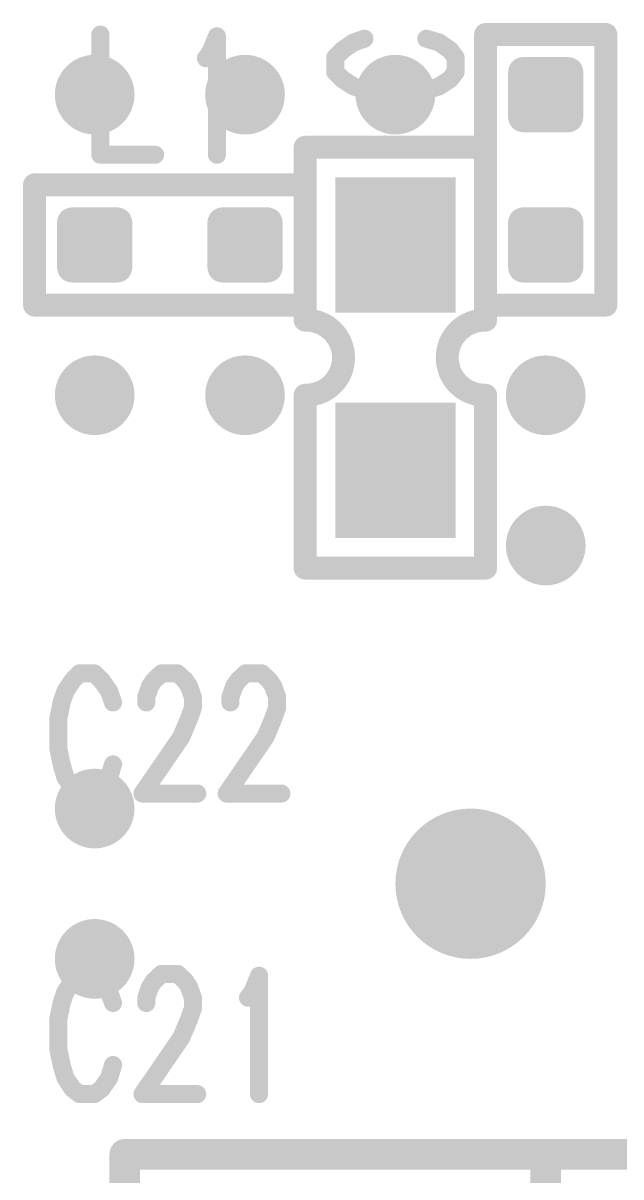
# Model space of a CAD drawing. Extents: x -0.1 to 57.1, y -0.1 to 42.5.
# Drawn here: x 48.52 to 52.5, y 14.55 to 22.23 of the extents above; entities that cross this region are included whole.
import ezdxf

# ---------------------------------------------------------------- set-up
doc = ezdxf.new("R2010")
doc.units = 0
doc.header["$MEASUREMENT"] = 0
doc.layers.get('0').update_dxf_attribs({"linetype": 'CONTINUOUS'})
doc.layers.add('02_ASSY1_GBR', color=7, linetype='CONTINUOUS')

# ---------------------------------------------------------------- blocks, each defined once
blk = doc.blocks.new('RECTANGLE_136')
blk.add_solid([(0.4, 0.45), (0.4, -0.45), (-0.4, 0.45), (-0.4, -0.45)])
blk = doc.blocks.new('ROUND_181')
at = {"const_width": 0.5}
blk.add_lwpolyline([(-0.25, 0, 1), (0.25, 0, 1)], format="xyb", close=True, dxfattribs=at)
blk = doc.blocks.new('ROUND_182')
at = {"const_width": 0.265}
blk.add_lwpolyline([(-0.1325, 0, 1), (0.1325, 0, 1)], format="xyb", close=True, dxfattribs=at)
blk = doc.blocks.new('ROUND_1')
at = {"const_width": 0.1016}
blk.add_lwpolyline([(-0.0508, 0, 1), (0.0508, 0, 1)], format="xyb", close=True, dxfattribs=at)
blk = doc.blocks.new('ROUND_4')
at = {"const_width": 0.06}
blk.add_lwpolyline([(-0.03, 0, 1), (0.03, 0, 1)], format="xyb", close=True, dxfattribs=at)
blk = doc.blocks.new('ROUND_3')
at = {"const_width": 0.0762}
blk.add_lwpolyline([(-0.0381, 0, 1), (0.0381, 0, 1)], format="xyb", close=True, dxfattribs=at)

msp = doc.modelspace()

# ---------------------------------------------------------------- linework, layer by layer
at = {"layer": '02_ASSY1_GBR'}
for points, const_width in [([(49.038, 22.15), (49.038, 21.35)], 0.12), ([(49.769, 22.029), (49.813, 22.138)], 0.12), ([(49.813, 22.138), (49.813, 21.35)], 0.12), ([(51.6, 22.15), (52.4, 22.15)], 0.1524), ([(51.6, 20.35), (51.6, 22.15)], 0.1524), ([(52.4, 22.15), (52.4, 20.35)], 0.1524), ([(50.721, 22.097), (50.648, 22.046)], 0.12), ([(50.794, 22.122), (50.721, 22.097)], 0.12), ([(51.291, 22.097), (51.206, 22.122)], 0.12), ([(51.364, 22.046), (51.291, 22.097)], 0.12), ([(49.74, 21.992), (49.769, 22.029)], 0.12), ([(50.648, 22.046), (50.6, 21.998)], 0.12), ([(50.6, 21.998), (50.6, 21.9)], 0.12), ([(51.4, 21.998), (51.364, 22.046)], 0.12), ([(51.4, 21.9), (51.4, 21.998)], 0.12), ([(50.6, 21.9), (50.648, 21.853)], 0.12), ([(51.364, 21.853), (51.4, 21.9)], 0.12), ([(50.648, 21.853), (50.721, 21.805)], 0.12), ([(51.291, 21.805), (51.364, 21.853)], 0.12), ([(50.721, 21.805), (50.794, 21.78)], 0.12), ([(50.794, 21.78), (50.903, 21.758)], 0.12), ([(50.903, 21.758), (51.097, 21.758)], 0.12), ([(51.097, 21.758), (51.206, 21.78)], 0.12), ([(51.206, 21.78), (51.291, 21.805)], 0.12), ([(50.4, 21.4), (51.6, 21.4)], 0.1524), ([(50.4, 21.4), (50.4, 20.25)], 0.1524), ([(51.6, 21.4), (51.6, 20.25)], 0.1524), ([(49.038, 21.35), (49.402, 21.35)], 0.12), ([(48.6, 20.35), (48.6, 21.15)], 0.1524), ([(48.6, 21.15), (50.4, 21.15)], 0.1524), ([(50.4, 21.15), (50.4, 20.35)], 0.1524), ([(50.4, 20.35), (48.6, 20.35)], 0.1524), ([(52.4, 20.35), (51.6, 20.35)], 0.1524), ([(50.4, 20.25), (50.425, 20.249)], 0.1524), ([(50.425, 20.249), (50.449, 20.246)], 0.1524), ([(50.449, 20.246), (50.474, 20.24)], 0.1524), ([(50.474, 20.24), (50.497, 20.232)], 0.1524), ([(50.497, 20.232), (50.52, 20.222)], 0.1524), ([(50.52, 20.222), (50.541, 20.21)], 0.1524), ([(50.541, 20.21), (50.561, 20.195)], 0.1524), ([(50.561, 20.195), (50.58, 20.179)], 0.1524), ([(51.42, 20.179), (51.439, 20.195)], 0.1524), ([(51.439, 20.195), (51.459, 20.21)], 0.1524), ([(51.459, 20.21), (51.48, 20.222)], 0.1524), ([(51.48, 20.222), (51.503, 20.232)], 0.1524), ([(51.503, 20.232), (51.526, 20.24)], 0.1524), ([(51.526, 20.24), (51.551, 20.246)], 0.1524), ([(51.551, 20.246), (51.575, 20.249)], 0.1524), ([(51.575, 20.249), (51.6, 20.25)], 0.1524), ([(50.58, 20.179), (50.597, 20.16)], 0.1524), ([(50.597, 20.16), (50.612, 20.14)], 0.1524), ([(50.612, 20.14), (50.625, 20.119)], 0.1524), ([(50.625, 20.119), (50.636, 20.097)], 0.1524), ([(51.364, 20.097), (51.375, 20.119)], 0.1524), ([(51.375, 20.119), (51.388, 20.14)], 0.1524), ([(51.388, 20.14), (51.403, 20.16)], 0.1524), ([(51.403, 20.16), (51.42, 20.179)], 0.1524), ([(50.636, 20.097), (50.644, 20.073)], 0.1524), ([(50.644, 20.073), (50.65, 20.049)], 0.1524), ([(50.65, 20.049), (50.654, 20.025)], 0.1524), ([(51.346, 20.025), (51.35, 20.049)], 0.1524), ([(51.35, 20.049), (51.356, 20.073)], 0.1524), ([(51.356, 20.073), (51.364, 20.097)], 0.1524), ([(50.654, 19.975), (50.65, 19.951)], 0.1524), ([(50.654, 20.025), (50.655, 20)], 0.1524), ([(50.655, 20), (50.654, 19.975)], 0.1524), ([(51.345, 20), (51.346, 20.025)], 0.1524), ([(51.346, 19.975), (51.345, 20)], 0.1524), ([(51.35, 19.951), (51.346, 19.975)], 0.1524), ([(50.636, 19.903), (50.625, 19.881)], 0.1524), ([(50.644, 19.927), (50.636, 19.903)], 0.1524), ([(50.65, 19.951), (50.644, 19.927)], 0.1524), ([(51.356, 19.927), (51.35, 19.951)], 0.1524), ([(51.364, 19.903), (51.356, 19.927)], 0.1524), ([(51.375, 19.881), (51.364, 19.903)], 0.1524), ([(50.58, 19.821), (50.561, 19.805)], 0.1524), ([(50.597, 19.84), (50.58, 19.821)], 0.1524), ([(50.612, 19.86), (50.597, 19.84)], 0.1524), ([(50.625, 19.881), (50.612, 19.86)], 0.1524), ([(51.388, 19.86), (51.375, 19.881)], 0.1524), ([(51.403, 19.84), (51.388, 19.86)], 0.1524), ([(51.42, 19.821), (51.403, 19.84)], 0.1524), ([(51.439, 19.805), (51.42, 19.821)], 0.1524), ([(50.425, 19.751), (50.4, 19.75)], 0.1524), ([(50.4, 19.75), (50.4, 18.6)], 0.1524), ([(50.449, 19.754), (50.425, 19.751)], 0.1524), ([(50.474, 19.76), (50.449, 19.754)], 0.1524), ([(50.497, 19.768), (50.474, 19.76)], 0.1524), ([(50.52, 19.778), (50.497, 19.768)], 0.1524), ([(50.541, 19.79), (50.52, 19.778)], 0.1524), ([(50.561, 19.805), (50.541, 19.79)], 0.1524), ([(51.459, 19.79), (51.439, 19.805)], 0.1524), ([(51.48, 19.778), (51.459, 19.79)], 0.1524), ([(51.503, 19.768), (51.48, 19.778)], 0.1524), ([(51.526, 19.76), (51.503, 19.768)], 0.1524), ([(51.551, 19.754), (51.526, 19.76)], 0.1524), ([(51.575, 19.751), (51.551, 19.754)], 0.1524), ([(51.6, 19.75), (51.575, 19.751)], 0.1524), ([(51.6, 19.75), (51.6, 18.6)], 0.1524), ([(50.4, 18.6), (51.6, 18.6)], 0.1524), ([(48.853, 17.852), (48.805, 17.779)], 0.12), ([(48.9, 17.9), (48.853, 17.852)], 0.12), ([(48.998, 17.9), (48.9, 17.9)], 0.12), ([(49.046, 17.852), (48.998, 17.9)], 0.12), ([(49.097, 17.779), (49.046, 17.852)], 0.12), ([(49.369, 17.815), (49.394, 17.852)], 0.12), ([(49.394, 17.852), (49.445, 17.9)], 0.12), ([(49.445, 17.9), (49.551, 17.9)], 0.12), ([(49.551, 17.9), (49.602, 17.852)], 0.12), ([(49.602, 17.852), (49.627, 17.815)], 0.12), ([(49.929, 17.815), (49.954, 17.852)], 0.12), ([(49.954, 17.852), (50.005, 17.9)], 0.12), ([(50.005, 17.9), (50.111, 17.9)], 0.12), ([(50.111, 17.9), (50.162, 17.852)], 0.12), ([(50.162, 17.852), (50.187, 17.815)], 0.12), ([(48.805, 17.779), (48.78, 17.706)], 0.12), ([(49.122, 17.706), (49.097, 17.779)], 0.12), ([(49.343, 17.742), (49.369, 17.815)], 0.12), ([(49.627, 17.815), (49.653, 17.742)], 0.12), ([(49.903, 17.742), (49.929, 17.815)], 0.12), ([(50.187, 17.815), (50.213, 17.742)], 0.12), ([(48.78, 17.706), (48.758, 17.597)], 0.12), ([(49.343, 17.706), (49.343, 17.742)], 0.12), ([(49.653, 17.742), (49.653, 17.67)], 0.12), ([(49.903, 17.706), (49.903, 17.742)], 0.12), ([(50.213, 17.742), (50.213, 17.67)], 0.12), ([(49.653, 17.67), (49.627, 17.597)], 0.12), ([(50.213, 17.67), (50.187, 17.597)], 0.12), ([(48.758, 17.597), (48.758, 17.403)], 0.12), ([(49.627, 17.597), (49.576, 17.476)], 0.12), ([(50.187, 17.597), (50.136, 17.476)], 0.12), ([(49.576, 17.476), (49.318, 17.1)], 0.12), ([(50.136, 17.476), (49.878, 17.1)], 0.12), ([(48.758, 17.403), (48.78, 17.294)], 0.12), ([(48.78, 17.294), (48.805, 17.209)], 0.12), ([(49.097, 17.209), (49.122, 17.294)], 0.12), ([(48.805, 17.209), (48.853, 17.136)], 0.12), ([(49.046, 17.136), (49.097, 17.209)], 0.12), ([(48.853, 17.136), (48.9, 17.1)], 0.12), ([(48.9, 17.1), (48.998, 17.1)], 0.12), ([(48.998, 17.1), (49.046, 17.136)], 0.12), ([(49.318, 17.1), (49.682, 17.1)], 0.12), ([(49.878, 17.1), (50.242, 17.1)], 0.12), ([(48.853, 15.852), (48.805, 15.779)], 0.12), ([(48.9, 15.9), (48.853, 15.852)], 0.12), ([(48.998, 15.9), (48.9, 15.9)], 0.12), ([(49.046, 15.852), (48.998, 15.9)], 0.12), ([(49.097, 15.779), (49.046, 15.852)], 0.12), ([(49.369, 15.815), (49.394, 15.852)], 0.12), ([(49.394, 15.852), (49.445, 15.9)], 0.12), ([(49.445, 15.9), (49.551, 15.9)], 0.12), ([(49.551, 15.9), (49.602, 15.852)], 0.12), ([(49.602, 15.852), (49.627, 15.815)], 0.12), ([(50.049, 15.779), (50.093, 15.888)], 0.12), ([(50.093, 15.888), (50.093, 15.1)], 0.12), ([(48.805, 15.779), (48.78, 15.706)], 0.12), ([(49.122, 15.706), (49.097, 15.779)], 0.12), ([(49.343, 15.742), (49.369, 15.815)], 0.12), ([(49.627, 15.815), (49.653, 15.742)], 0.12), ([(50.02, 15.742), (50.049, 15.779)], 0.12), ([(48.78, 15.706), (48.758, 15.597)], 0.12), ([(49.343, 15.706), (49.343, 15.742)], 0.12), ([(49.653, 15.742), (49.653, 15.67)], 0.12), ([(49.653, 15.67), (49.627, 15.597)], 0.12), ([(48.758, 15.597), (48.758, 15.403)], 0.12), ([(49.627, 15.597), (49.576, 15.476)], 0.12), ([(49.576, 15.476), (49.318, 15.1)], 0.12), ([(48.758, 15.403), (48.78, 15.294)], 0.12), ([(48.78, 15.294), (48.805, 15.209)], 0.12), ([(49.097, 15.209), (49.122, 15.294)], 0.12), ([(48.805, 15.209), (48.853, 15.136)], 0.12), ([(49.046, 15.136), (49.097, 15.209)], 0.12), ([(48.853, 15.136), (48.9, 15.1)], 0.12), ([(48.9, 15.1), (48.998, 15.1)], 0.12), ([(48.998, 15.1), (49.046, 15.136)], 0.12), ([(49.318, 15.1), (49.682, 15.1)], 0.12), ([(49.2, 14.7), (54.8, 14.7)], 0.2032), ([(49.2, 12.3), (49.2, 14.7)], 0.2032), ([(52, 14.7), (52, 12.3)], 0.2032)]:
    msp.add_lwpolyline(points, dxfattribs=dict(at, const_width=const_width))
for points in [[(51.767008, 21.956008), (51.778994, 21.970986), (52.232994, 21.956008), (52.22101, 21.970986)], [(51.778994, 21.970986), (51.779014, 21.97101), (52.22101, 21.970986), (52.220982, 21.97101)], [(51.779014, 21.97101), (51.793992, 21.982994), (52.220982, 21.97101), (52.206006, 21.982994)], [(51.793992, 21.982994), (51.794016, 21.983006), (52.206006, 21.982994), (52.20599, 21.983006)], [(51.794016, 21.983006), (51.811996, 21.991996), (52.20599, 21.983006), (52.188008, 21.991996)], [(51.811996, 21.991996), (51.812012, 21.992004), (52.188008, 21.991996), (52.187984, 21.992004)], [(51.812012, 21.992004), (51.829988, 21.997996), (52.187984, 21.992004), (52.170002, 21.997996)], [(51.829988, 21.997996), (51.830026, 21.998), (52.170002, 21.997996), (52.169988, 21.998)], [(51.830026, 21.998), (51.850004, 22), (52.169988, 21.998), (52.150006, 22)], [(51.75, 21.900006), (51.752, 21.919988), (52.25, 21.900006), (52.248, 21.919988)], [(51.75, 21.899996), (51.75, 21.900006), (52.25, 21.899996), (52.25, 21.900006)], [(51.75, 21.599994), (51.75, 21.899996), (52.25, 21.599994), (52.25, 21.899996)], [(51.752, 21.919988), (51.752006, 21.920012), (52.248, 21.919988), (52.247996, 21.920012)], [(51.752006, 21.920012), (51.757996, 21.937988), (52.247996, 21.920012), (52.242004, 21.937988)], [(51.757996, 21.937988), (51.758004, 21.938008), (52.242004, 21.937988), (52.241994, 21.938008)], [(51.758004, 21.938008), (51.766994, 21.95599), (52.241994, 21.938008), (52.233004, 21.95599)], [(51.766994, 21.95599), (51.767008, 21.956008), (52.233004, 21.95599), (52.232994, 21.956008)], [(51.75, 21.599992), (51.75, 21.599994), (52.249998, 21.599992), (52.25, 21.599994)], [(51.751998, 21.580016), (51.75, 21.599992), (52.247996, 21.580016), (52.249998, 21.599992)], [(51.75201, 21.579984), (51.751998, 21.580016), (52.247994, 21.579984), (52.247996, 21.580016)], [(51.757996, 21.562012), (51.75201, 21.579984), (52.242002, 21.562012), (52.247994, 21.579984)], [(51.758006, 21.561992), (51.757996, 21.562012), (52.241996, 21.561992), (52.242002, 21.562012)], [(51.766992, 21.544014), (51.758006, 21.561992), (52.233004, 21.544014), (52.241996, 21.561992)], [(51.767014, 21.543988), (51.766992, 21.544014), (52.232992, 21.543988), (52.233004, 21.544014)], [(51.77899, 21.529014), (51.767014, 21.543988), (52.221004, 21.529014), (52.232992, 21.543988)], [(51.77902, 21.52899), (51.77899, 21.529014), (52.220986, 21.52899), (52.221004, 21.529014)], [(51.793988, 21.517008), (51.77902, 21.52899), (52.206006, 21.517008), (52.220986, 21.52899)], [(51.79402, 21.516992), (51.793988, 21.517008), (52.205986, 21.516992), (52.206006, 21.517008)], [(51.811992, 21.508004), (51.79402, 21.516992), (52.188004, 21.508004), (52.205986, 21.516992)], [(51.812016, 21.507996), (51.811992, 21.508004), (52.187988, 21.507996), (52.188004, 21.508004)], [(51.829984, 21.502006), (51.812016, 21.507996), (52.170008, 21.502006), (52.187988, 21.507996)], [(51.830064, 21.501998), (51.829984, 21.502006), (52.169984, 21.501998), (52.170008, 21.502006)], [(51.849994, 21.5), (51.830064, 21.501998), (52.149996, 21.5), (52.169984, 21.501998)], [(48.767008, 20.956008), (48.778994, 20.970986), (49.232994, 20.956008), (49.22101, 20.970986)], [(48.778994, 20.970986), (48.779014, 20.97101), (49.22101, 20.970986), (49.220982, 20.97101)], [(48.779014, 20.97101), (48.793992, 20.982994), (49.220982, 20.97101), (49.206006, 20.982994)], [(48.793992, 20.982994), (48.794016, 20.983006), (49.206006, 20.982994), (49.20599, 20.983006)], [(48.794016, 20.983006), (48.811996, 20.991996), (49.20599, 20.983006), (49.188008, 20.991996)], [(48.811996, 20.991996), (48.812012, 20.992004), (49.188008, 20.991996), (49.187984, 20.992004)], [(48.812012, 20.992004), (48.829988, 20.997996), (49.187984, 20.992004), (49.170002, 20.997996)], [(48.829988, 20.997996), (48.830026, 20.998), (49.170002, 20.997996), (49.169988, 20.998)], [(48.830026, 20.998), (48.850004, 21), (49.169988, 20.998), (49.150006, 21)], [(49.767008, 20.956008), (49.778994, 20.970986), (50.232994, 20.956008), (50.22101, 20.970986)], [(49.778994, 20.970986), (49.779014, 20.97101), (50.22101, 20.970986), (50.220982, 20.97101)], [(49.779014, 20.97101), (49.793992, 20.982994), (50.220982, 20.97101), (50.206006, 20.982994)], [(49.793992, 20.982994), (49.794016, 20.983006), (50.206006, 20.982994), (50.20599, 20.983006)], [(49.794016, 20.983006), (49.811996, 20.991996), (50.20599, 20.983006), (50.188008, 20.991996)], [(49.811996, 20.991996), (49.812012, 20.992004), (50.188008, 20.991996), (50.187984, 20.992004)], [(49.812012, 20.992004), (49.829988, 20.997996), (50.187984, 20.992004), (50.170002, 20.997996)], [(49.829988, 20.997996), (49.830026, 20.998), (50.170002, 20.997996), (50.169988, 20.998)], [(49.830026, 20.998), (49.850004, 21), (50.169988, 20.998), (50.150006, 21)], [(51.767008, 20.956008), (51.778994, 20.970986), (52.232994, 20.956008), (52.22101, 20.970986)], [(51.778994, 20.970986), (51.779014, 20.97101), (52.22101, 20.970986), (52.220982, 20.97101)], [(51.779014, 20.97101), (51.793992, 20.982994), (52.220982, 20.97101), (52.206006, 20.982994)], [(51.793992, 20.982994), (51.794016, 20.983006), (52.206006, 20.982994), (52.20599, 20.983006)], [(51.794016, 20.983006), (51.811996, 20.991996), (52.20599, 20.983006), (52.188008, 20.991996)], [(51.811996, 20.991996), (51.812012, 20.992004), (52.188008, 20.991996), (52.187984, 20.992004)], [(51.812012, 20.992004), (51.829988, 20.997996), (52.187984, 20.992004), (52.170002, 20.997996)], [(51.829988, 20.997996), (51.830026, 20.998), (52.170002, 20.997996), (52.169988, 20.998)], [(51.830026, 20.998), (51.850004, 21), (52.169988, 20.998), (52.150006, 21)], [(48.75, 20.900006), (48.752, 20.919988), (49.25, 20.900006), (49.248, 20.919988)], [(48.75, 20.899996), (48.75, 20.900006), (49.25, 20.899996), (49.25, 20.900006)], [(48.75, 20.599994), (48.75, 20.899996), (49.25, 20.599994), (49.25, 20.899996)], [(48.752, 20.919988), (48.752006, 20.920012), (49.248, 20.919988), (49.247996, 20.920012)], [(48.752006, 20.920012), (48.757996, 20.937988), (49.247996, 20.920012), (49.242004, 20.937988)], [(48.757996, 20.937988), (48.758004, 20.938008), (49.242004, 20.937988), (49.241994, 20.938008)], [(48.758004, 20.938008), (48.766994, 20.95599), (49.241994, 20.938008), (49.233004, 20.95599)], [(48.766994, 20.95599), (48.767008, 20.956008), (49.233004, 20.95599), (49.232994, 20.956008)], [(49.75, 20.900006), (49.752, 20.919988), (50.25, 20.900006), (50.248, 20.919988)], [(49.75, 20.899996), (49.75, 20.900006), (50.25, 20.899996), (50.25, 20.900006)], [(49.75, 20.599994), (49.75, 20.899996), (50.25, 20.599994), (50.25, 20.899996)], [(49.752, 20.919988), (49.752006, 20.920012), (50.248, 20.919988), (50.247996, 20.920012)], [(49.752006, 20.920012), (49.757996, 20.937988), (50.247996, 20.920012), (50.242004, 20.937988)], [(49.757996, 20.937988), (49.758004, 20.938008), (50.242004, 20.937988), (50.241994, 20.938008)], [(49.758004, 20.938008), (49.766994, 20.95599), (50.241994, 20.938008), (50.233004, 20.95599)], [(49.766994, 20.95599), (49.767008, 20.956008), (50.233004, 20.95599), (50.232994, 20.956008)], [(51.75, 20.900006), (51.752, 20.919988), (52.25, 20.900006), (52.248, 20.919988)], [(51.75, 20.899996), (51.75, 20.900006), (52.25, 20.899996), (52.25, 20.900006)], [(51.75, 20.599994), (51.75, 20.899996), (52.25, 20.599994), (52.25, 20.899996)], [(51.752, 20.919988), (51.752006, 20.920012), (52.248, 20.919988), (52.247996, 20.920012)], [(51.752006, 20.920012), (51.757996, 20.937988), (52.247996, 20.920012), (52.242004, 20.937988)], [(51.757996, 20.937988), (51.758004, 20.938008), (52.242004, 20.937988), (52.241994, 20.938008)], [(51.758004, 20.938008), (51.766994, 20.95599), (52.241994, 20.938008), (52.233004, 20.95599)], [(51.766994, 20.95599), (51.767008, 20.956008), (52.233004, 20.95599), (52.232994, 20.956008)], [(48.75, 20.599992), (48.75, 20.599994), (49.249998, 20.599992), (49.25, 20.599994)], [(48.751998, 20.580016), (48.75, 20.599992), (49.247996, 20.580016), (49.249998, 20.599992)], [(48.75201, 20.579984), (48.751998, 20.580016), (49.247994, 20.579984), (49.247996, 20.580016)], [(48.757996, 20.562012), (48.75201, 20.579984), (49.242002, 20.562012), (49.247994, 20.579984)], [(49.75, 20.599992), (49.75, 20.599994), (50.249998, 20.599992), (50.25, 20.599994)], [(49.751998, 20.580016), (49.75, 20.599992), (50.247996, 20.580016), (50.249998, 20.599992)], [(49.75201, 20.579984), (49.751998, 20.580016), (50.247994, 20.579984), (50.247996, 20.580016)], [(49.757996, 20.562012), (49.75201, 20.579984), (50.242002, 20.562012), (50.247994, 20.579984)], [(51.75, 20.599992), (51.75, 20.599994), (52.249998, 20.599992), (52.25, 20.599994)], [(51.751998, 20.580016), (51.75, 20.599992), (52.247996, 20.580016), (52.249998, 20.599992)], [(51.75201, 20.579984), (51.751998, 20.580016), (52.247994, 20.579984), (52.247996, 20.580016)], [(51.757996, 20.562012), (51.75201, 20.579984), (52.242002, 20.562012), (52.247994, 20.579984)], [(48.758006, 20.561992), (48.757996, 20.562012), (49.241996, 20.561992), (49.242002, 20.562012)], [(48.766992, 20.544014), (48.758006, 20.561992), (49.233004, 20.544014), (49.241996, 20.561992)], [(48.767014, 20.543988), (48.766992, 20.544014), (49.232992, 20.543988), (49.233004, 20.544014)], [(48.77899, 20.529014), (48.767014, 20.543988), (49.221004, 20.529014), (49.232992, 20.543988)], [(48.77902, 20.52899), (48.77899, 20.529014), (49.220986, 20.52899), (49.221004, 20.529014)], [(48.793988, 20.517008), (48.77902, 20.52899), (49.206006, 20.517008), (49.220986, 20.52899)], [(48.79402, 20.516992), (48.793988, 20.517008), (49.205986, 20.516992), (49.206006, 20.517008)], [(48.811992, 20.508004), (48.79402, 20.516992), (49.188004, 20.508004), (49.205986, 20.516992)], [(48.812016, 20.507996), (48.811992, 20.508004), (49.187988, 20.507996), (49.188004, 20.508004)], [(48.829984, 20.502006), (48.812016, 20.507996), (49.170008, 20.502006), (49.187988, 20.507996)], [(48.830064, 20.501998), (48.829984, 20.502006), (49.169984, 20.501998), (49.170008, 20.502006)], [(48.849994, 20.5), (48.830064, 20.501998), (49.149996, 20.5), (49.169984, 20.501998)], [(49.758006, 20.561992), (49.757996, 20.562012), (50.241996, 20.561992), (50.242002, 20.562012)], [(49.766992, 20.544014), (49.758006, 20.561992), (50.233004, 20.544014), (50.241996, 20.561992)], [(49.767014, 20.543988), (49.766992, 20.544014), (50.232992, 20.543988), (50.233004, 20.544014)], [(49.77899, 20.529014), (49.767014, 20.543988), (50.221004, 20.529014), (50.232992, 20.543988)], [(49.77902, 20.52899), (49.77899, 20.529014), (50.220986, 20.52899), (50.221004, 20.529014)], [(49.793988, 20.517008), (49.77902, 20.52899), (50.206006, 20.517008), (50.220986, 20.52899)], [(49.79402, 20.516992), (49.793988, 20.517008), (50.205986, 20.516992), (50.206006, 20.517008)], [(49.811992, 20.508004), (49.79402, 20.516992), (50.188004, 20.508004), (50.205986, 20.516992)], [(49.812016, 20.507996), (49.811992, 20.508004), (50.187988, 20.507996), (50.188004, 20.508004)], [(49.829984, 20.502006), (49.812016, 20.507996), (50.170008, 20.502006), (50.187988, 20.507996)], [(49.830064, 20.501998), (49.829984, 20.502006), (50.169984, 20.501998), (50.170008, 20.502006)], [(49.849994, 20.5), (49.830064, 20.501998), (50.149996, 20.5), (50.169984, 20.501998)], [(51.758006, 20.561992), (51.757996, 20.562012), (52.241996, 20.561992), (52.242002, 20.562012)], [(51.766992, 20.544014), (51.758006, 20.561992), (52.233004, 20.544014), (52.241996, 20.561992)], [(51.767014, 20.543988), (51.766992, 20.544014), (52.232992, 20.543988), (52.233004, 20.544014)], [(51.77899, 20.529014), (51.767014, 20.543988), (52.221004, 20.529014), (52.232992, 20.543988)], [(51.77902, 20.52899), (51.77899, 20.529014), (52.220986, 20.52899), (52.221004, 20.529014)], [(51.793988, 20.517008), (51.77902, 20.52899), (52.206006, 20.517008), (52.220986, 20.52899)], [(51.79402, 20.516992), (51.793988, 20.517008), (52.205986, 20.516992), (52.206006, 20.517008)], [(51.811992, 20.508004), (51.79402, 20.516992), (52.188004, 20.508004), (52.205986, 20.516992)], [(51.812016, 20.507996), (51.811992, 20.508004), (52.187988, 20.507996), (52.188004, 20.508004)], [(51.829984, 20.502006), (51.812016, 20.507996), (52.170008, 20.502006), (52.187988, 20.507996)], [(51.830064, 20.501998), (51.829984, 20.502006), (52.169984, 20.501998), (52.170008, 20.502006)], [(51.849994, 20.5), (51.830064, 20.501998), (52.149996, 20.5), (52.169984, 20.501998)]]:
    msp.add_solid(points, dxfattribs=at)

# ---------------------------------------------------------------- block references
for name, p in [('ROUND_4', (49.038, 22.15)), ('ROUND_4', (49.813, 22.138)), ('ROUND_3', (51.6, 22.15)), ('ROUND_3', (51.6, 22.15)), ('ROUND_3', (52.4, 22.15)), ('ROUND_3', (52.4, 22.15)), ('ROUND_4', (50.721, 22.097)), ('ROUND_4', (50.794, 22.122)), ('ROUND_4', (51.206, 22.122)), ('ROUND_4', (51.291, 22.097)), ('ROUND_4', (49.74, 21.992)), ('ROUND_4', (49.769, 22.029)), ('ROUND_4', (50.6, 21.998)), ('ROUND_4', (50.648, 22.046)), ('ROUND_4', (51.364, 22.046)), ('ROUND_4', (51.4, 21.998)), ('ROUND_182', (49, 21.75)), ('ROUND_182', (50, 21.75)), ('ROUND_4', (50.6, 21.9)), ('ROUND_182', (51, 21.75)), ('ROUND_4', (51.4, 21.9)), ('ROUND_4', (50.648, 21.853)), ('ROUND_4', (51.364, 21.853)), ('ROUND_4', (50.721, 21.805)), ('ROUND_4', (50.794, 21.78)), ('ROUND_4', (50.903, 21.758)), ('ROUND_4', (51.097, 21.758)), ('ROUND_4', (51.206, 21.78)), ('ROUND_4', (51.291, 21.805)), ('ROUND_3', (50.4, 21.4)), ('ROUND_3', (50.4, 21.4)), ('ROUND_3', (51.6, 21.4)), ('ROUND_3', (51.6, 21.4)), ('ROUND_4', (49.038, 21.35)), ('ROUND_4', (49.402, 21.35)), ('ROUND_4', (49.813, 21.35)), ('ROUND_3', (48.6, 21.15)), ('ROUND_3', (48.6, 21.15)), ('ROUND_3', (50.4, 21.15)), ('ROUND_3', (50.4, 21.15)), ('RECTANGLE_136', (51, 20.75)), ('ROUND_3', (48.6, 20.35)), ('ROUND_3', (50.4, 20.35)), ('ROUND_3', (50.4, 20.35)), ('ROUND_3', (51.6, 20.35)), ('ROUND_3', (51.6, 20.35)), ('ROUND_3', (52.4, 20.35)), ('ROUND_3', (50.4, 20.25)), ('ROUND_3', (50.4, 20.25)), ('ROUND_3', (50.425, 20.249)), ('ROUND_3', (50.449, 20.246)), ('ROUND_3', (50.474, 20.24)), ('ROUND_3', (50.497, 20.232)), ('ROUND_3', (50.52, 20.222)), ('ROUND_3', (50.541, 20.21)), ('ROUND_3', (50.561, 20.195)), ('ROUND_3', (51.439, 20.195)), ('ROUND_3', (51.459, 20.21)), ('ROUND_3', (51.48, 20.222)), ('ROUND_3', (51.503, 20.232)), ('ROUND_3', (51.526, 20.24)), ('ROUND_3', (51.551, 20.246)), ('ROUND_3', (51.575, 20.249)), ('ROUND_3', (51.6, 20.25)), ('ROUND_3', (51.6, 20.25)), ('ROUND_3', (50.58, 20.179)), ('ROUND_3', (50.597, 20.16)), ('ROUND_3', (50.612, 20.14)), ('ROUND_3', (50.625, 20.119)), ('ROUND_3', (51.375, 20.119)), ('ROUND_3', (51.388, 20.14)), ('ROUND_3', (51.403, 20.16)), ('ROUND_3', (51.42, 20.179)), ('ROUND_3', (50.636, 20.097)), ('ROUND_3', (50.644, 20.073)), ('ROUND_3', (50.65, 20.049)), ('ROUND_3', (51.35, 20.049)), ('ROUND_3', (51.356, 20.073)), ('ROUND_3', (51.364, 20.097)), ('ROUND_3', (50.654, 20.025)), ('ROUND_3', (50.654, 19.975)), ('ROUND_3', (50.655, 20)), ('ROUND_3', (51.345, 20)), ('ROUND_3', (51.346, 20.025)), ('ROUND_3', (51.346, 19.975)), ('ROUND_182', (49, 19.75)), ('ROUND_182', (50, 19.75)), ('ROUND_3', (50.636, 19.903)), ('ROUND_3', (50.644, 19.927)), ('ROUND_3', (50.65, 19.951)), ('ROUND_3', (51.35, 19.951)), ('ROUND_3', (51.356, 19.927)), ('ROUND_3', (51.364, 19.903)), ('ROUND_182', (52, 19.75)), ('ROUND_3', (50.58, 19.821)), ('ROUND_3', (50.597, 19.84)), ('ROUND_3', (50.612, 19.86)), ('ROUND_3', (50.625, 19.881)), ('ROUND_3', (51.375, 19.881)), ('ROUND_3', (51.388, 19.86)), ('ROUND_3', (51.403, 19.84)), ('ROUND_3', (51.42, 19.821)), ('ROUND_3', (50.4, 19.75)), ('ROUND_3', (50.4, 19.75)), ('ROUND_3', (50.425, 19.751)), ('ROUND_3', (50.449, 19.754)), ('ROUND_3', (50.474, 19.76)), ('ROUND_3', (50.497, 19.768)), ('ROUND_3', (50.52, 19.778)), ('ROUND_3', (50.541, 19.79)), ('ROUND_3', (50.561, 19.805)), ('ROUND_3', (51.439, 19.805)), ('ROUND_3', (51.459, 19.79)), ('ROUND_3', (51.48, 19.778)), ('ROUND_3', (51.503, 19.768)), ('ROUND_3', (51.526, 19.76)), ('ROUND_3', (51.551, 19.754)), ('ROUND_3', (51.575, 19.751)), ('ROUND_3', (51.6, 19.75)), ('ROUND_3', (51.6, 19.75)), ('RECTANGLE_136', (51, 19.25)), ('ROUND_182', (52, 18.75)), ('ROUND_3', (50.4, 18.6)), ('ROUND_3', (50.4, 18.6)), ('ROUND_3', (51.6, 18.6)), ('ROUND_3', (51.6, 18.6)), ('ROUND_4', (48.853, 17.852)), ('ROUND_4', (48.9, 17.9)), ('ROUND_4', (48.998, 17.9)), ('ROUND_4', (49.046, 17.852)), ('ROUND_4', (49.394, 17.852)), ('ROUND_4', (49.445, 17.9)), ('ROUND_4', (49.551, 17.9)), ('ROUND_4', (49.602, 17.852)), ('ROUND_4', (49.954, 17.852)), ('ROUND_4', (50.005, 17.9)), ('ROUND_4', (50.111, 17.9)), ('ROUND_4', (50.162, 17.852)), ('ROUND_4', (48.805, 17.779)), ('ROUND_4', (49.097, 17.779)), ('ROUND_4', (49.369, 17.815)), ('ROUND_4', (49.627, 17.815)), ('ROUND_4', (49.929, 17.815)), ('ROUND_4', (50.187, 17.815)), ('ROUND_4', (48.78, 17.706)), ('ROUND_4', (49.122, 17.706)), ('ROUND_4', (49.343, 17.742)), ('ROUND_4', (49.343, 17.706)), ('ROUND_4', (49.653, 17.742)), ('ROUND_4', (49.903, 17.742)), ('ROUND_4', (49.903, 17.706)), ('ROUND_4', (50.213, 17.742)), ('ROUND_4', (49.653, 17.67)), ('ROUND_4', (50.213, 17.67)), ('ROUND_4', (48.758, 17.597)), ('ROUND_4', (49.627, 17.597)), ('ROUND_4', (50.187, 17.597)), ('ROUND_4', (49.576, 17.476)), ('ROUND_4', (50.136, 17.476)), ('ROUND_4', (48.758, 17.403)), ('ROUND_4', (48.78, 17.294)), ('ROUND_4', (49.122, 17.294)), ('ROUND_182', (49, 17)), ('ROUND_4', (48.805, 17.209)), ('ROUND_4', (49.097, 17.209)), ('ROUND_4', (48.853, 17.136)), ('ROUND_4', (48.9, 17.1)), ('ROUND_4', (48.998, 17.1)), ('ROUND_4', (49.046, 17.136)), ('ROUND_4', (49.318, 17.1)), ('ROUND_4', (49.682, 17.1)), ('ROUND_4', (49.878, 17.1)), ('ROUND_4', (50.242, 17.1)), ('ROUND_181', (51.5, 16.5)), ('ROUND_182', (49, 16)), ('ROUND_4', (48.853, 15.852)), ('ROUND_4', (48.9, 15.9)), ('ROUND_4', (48.998, 15.9)), ('ROUND_4', (49.046, 15.852)), ('ROUND_4', (49.394, 15.852)), ('ROUND_4', (49.445, 15.9)), ('ROUND_4', (49.551, 15.9)), ('ROUND_4', (49.602, 15.852)), ('ROUND_4', (50.093, 15.888)), ('ROUND_4', (48.805, 15.779)), ('ROUND_4', (49.097, 15.779)), ('ROUND_4', (49.369, 15.815)), ('ROUND_4', (49.627, 15.815)), ('ROUND_4', (50.049, 15.779)), ('ROUND_4', (48.78, 15.706)), ('ROUND_4', (49.122, 15.706)), ('ROUND_4', (49.343, 15.742)), ('ROUND_4', (49.343, 15.706)), ('ROUND_4', (49.653, 15.742)), ('ROUND_4', (50.02, 15.742)), ('ROUND_4', (49.653, 15.67)), ('ROUND_4', (48.758, 15.597)), ('ROUND_4', (49.627, 15.597)), ('ROUND_4', (49.576, 15.476)), ('ROUND_4', (48.758, 15.403)), ('ROUND_4', (48.78, 15.294)), ('ROUND_4', (49.122, 15.294)), ('ROUND_4', (48.805, 15.209)), ('ROUND_4', (49.097, 15.209)), ('ROUND_4', (48.853, 15.136)), ('ROUND_4', (48.9, 15.1)), ('ROUND_4', (48.998, 15.1)), ('ROUND_4', (49.046, 15.136)), ('ROUND_4', (49.318, 15.1)), ('ROUND_4', (49.682, 15.1)), ('ROUND_4', (50.093, 15.1)), ('ROUND_1', (49.2, 14.7)), ('ROUND_1', (49.2, 14.7)), ('ROUND_1', (52, 14.7))]:
    msp.add_blockref(name, p, dxfattribs=at)

doc.saveas('drawing.dxf')
